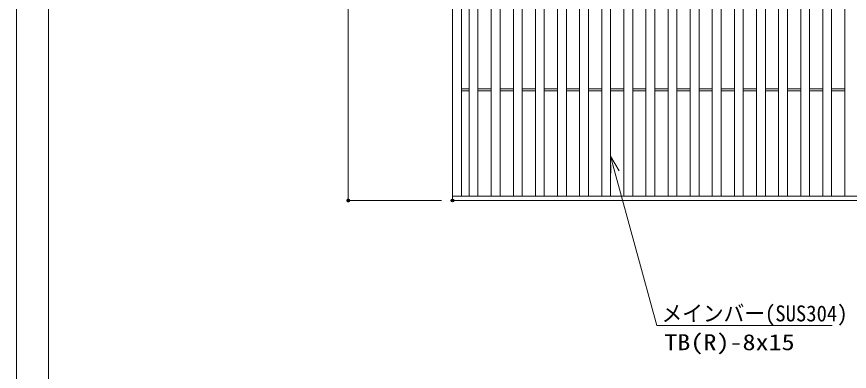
# Model space of a CAD drawing. Units: millimetres on the paper. Extents: x -216 to 216, y -153 to 153.
# Drawn here: x -215.3 to -64.7, y -9.4 to 54.8 of the extents above; entities that cross this region are included whole.
import ezdxf
from ezdxf.enums import TextEntityAlignment as Align

# ---------------------------------------------------------------- set-up
doc = ezdxf.new("R2010")
doc.units = ezdxf.units.MM
doc.header["$PDMODE"] = 32
doc.header["$PDSIZE"] = 0.5
for name, color, linetype, lineweight in [('0-0_A1FRAME', 1, 'Continuous', 9), ('0-2_寸法', 4, 'Continuous', 9), ('0-3_0', 7, 'Continuous', 9), ('0-5_蓋', 3, 'Continuous', 9)]:
    doc.layers.add(name, color=color, linetype=linetype, lineweight=lineweight)
doc.layers.add('0-4_Defpoints', color=7, linetype='Continuous')
doc.styles.add('ＭＳ ゴシック', font='')
doc.styles.get('ＭＳ ゴシック').set_extended_font_data('MS Gothic')

# ---------------------------------------------------------------- blocks, each defined once
blk = doc.blocks.new('_Dot')
at = {"layer": '0-3_0'}
for p, q in [((-0.5, 0), (-1, 0)), ((0.489, 0.1), (-0.489, 0.1)), ((0.399, 0.3), (-0.399, 0.3)), ((0.458, -0.199), (-0.458, -0.199)), ((0.3, -0.399), (-0.3, -0.399))]:
    blk.add_line(p, q, dxfattribs=at)
for points in [[(0.5, 0), (0.496, 0.063), (0.484, 0.124), (0.465, 0.184), (0.438, 0.241), (0.405, 0.294), (0.364, 0.342), (0.319, 0.385), (0.268, 0.422), (0.213, 0.452), (0.155, 0.476), (0.094, 0.491), (0.031, 0.499), (-0.031, 0.499), (-0.094, 0.491), (-0.155, 0.476), (-0.213, 0.452), (-0.268, 0.422), (-0.319, 0.385), (-0.364, 0.342), (-0.405, 0.294), (-0.438, 0.241), (-0.465, 0.184), (-0.484, 0.124), (-0.496, 0.063), (-0.5, 0), (0, 0)], [(-0.5, 0), (-0.496, -0.063), (-0.484, -0.124), (-0.465, -0.184), (-0.438, -0.241), (-0.405, -0.294), (-0.364, -0.342), (-0.319, -0.385), (-0.268, -0.422), (-0.213, -0.452), (-0.155, -0.476), (-0.094, -0.491), (-0.031, -0.499), (0.031, -0.499), (0.094, -0.491), (0.155, -0.476), (0.213, -0.452), (0.268, -0.422), (0.319, -0.385), (0.364, -0.342), (0.405, -0.294), (0.438, -0.241), (0.465, -0.184), (0.484, -0.124), (0.496, -0.063), (0.5, 0), (0, 0)]]:
    blk.add_lwpolyline(points, close=True, dxfattribs=at)
blk = doc.blocks.new('MLeader3')
at = {"layer": '0-2_寸法'}
for p, q in [((-107.852, 29.559), (-107.062, 26.665)), ((-99.135, -1.058), (-67.756, -1.058))]:
    blk.add_line(p, q, dxfattribs=at)
for points in [[(-107.837, 26.453), (-107.852, 29.559), (-106.286, 26.876)], [(-107.062, 26.665), (-99.495, -1.058), (-99.135, -1.058)]]:
    blk.add_lwpolyline(points, dxfattribs=at)
at = {"layer": '0-2_寸法', "style": 'ＭＳ ゴシック'}
for s, width, p in [('メインバー(SUS304)', 0.95, (-98.636, -1.213)), ('TB(R)-8x15', 1.2, (-98.135, -6.413))]:
    blk.add_text(s, height=2.889, dxfattribs=dict(at, width=width)).set_placement(p, align=Align.BOTTOM_LEFT)

msp = doc.modelspace()

# ---------------------------------------------------------------- linework, layer by layer
at = {"layer": '0-0_A1FRAME'}
msp.add_line((-209.584, 150.487), (-209.584, -150.495), dxfattribs=at)
msp.add_lwpolyline([(-215.332, 152.642), (-215.332, -152.65), (215.329, -152.65), (215.329, 152.642)], close=True, dxfattribs=at)
at = {"layer": '0-2_寸法'}
for p, q in [((-155.34, 22.016), (-155.34, 101.016)), ((-138.452, 21.516), (-155.34, 21.516))]:
    msp.add_line(p, q, dxfattribs=at)
at = {"layer": '0-4_Defpoints'}
msp.add_point((-136.452, 21.516), dxfattribs=at)
at = {"layer": '0-5_蓋'}
for p, q in [((-136.452, 21.516), (-136.452, 101.516)), ((-134.852, 22.316), (-134.852, 100.716)), ((-133.452, 22.316), (-133.452, 100.716)), ((-131.852, 22.316), (-131.852, 100.716)), ((-129.452, 22.316), (-129.452, 100.716)), ((-127.852, 22.316), (-127.852, 100.716)), ((-125.452, 22.316), (-125.452, 100.716)), ((-123.852, 22.316), (-123.852, 100.716)), ((-121.452, 22.316), (-121.452, 100.716)), ((-119.852, 22.316), (-119.852, 100.716)), ((-117.452, 22.316), (-117.452, 100.716)), ((-115.852, 22.316), (-115.852, 100.716)), ((-113.452, 22.316), (-113.452, 100.716)), ((-111.852, 22.316), (-111.852, 100.716)), ((-109.452, 22.316), (-109.452, 100.716)), ((-107.852, 22.316), (-107.852, 100.716)), ((-105.452, 22.316), (-105.452, 100.716)), ((-103.852, 22.316), (-103.852, 100.716)), ((-101.452, 22.316), (-101.452, 100.716)), ((-99.852, 22.316), (-99.852, 100.716)), ((-97.452, 22.316), (-97.452, 100.716)), ((-95.852, 22.316), (-95.852, 100.716)), ((-93.452, 22.316), (-93.452, 100.716)), ((-91.852, 22.316), (-91.852, 100.716)), ((-89.452, 22.316), (-89.452, 100.716)), ((-87.852, 22.316), (-87.852, 100.716)), ((-85.452, 22.316), (-85.452, 100.716)), ((-83.852, 22.316), (-83.852, 100.716)), ((-81.452, 22.316), (-81.452, 100.716)), ((-79.852, 22.316), (-79.852, 100.716)), ((-77.452, 22.316), (-77.452, 100.716)), ((-75.852, 22.316), (-75.852, 100.716)), ((-73.452, 22.316), (-73.452, 100.716)), ((-71.852, 22.316), (-71.852, 100.716)), ((-69.452, 22.316), (-69.452, 100.716)), ((-67.852, 22.316), (-67.852, 100.716)), ((-65.452, 22.316), (-65.452, 100.716)), ((-134.852, 41.716), (-133.452, 41.716)), ((-134.852, 41.316), (-133.452, 41.316)), ((-131.852, 41.716), (-129.452, 41.716)), ((-131.852, 41.316), (-129.452, 41.316)), ((-127.852, 41.716), (-125.452, 41.716)), ((-127.852, 41.316), (-125.452, 41.316)), ((-123.852, 41.716), (-121.452, 41.716)), ((-123.852, 41.316), (-121.452, 41.316)), ((-119.852, 41.716), (-117.452, 41.716)), ((-119.852, 41.316), (-117.452, 41.316)), ((-115.852, 41.716), (-113.452, 41.716)), ((-115.852, 41.316), (-113.452, 41.316)), ((-111.852, 41.716), (-109.452, 41.716)), ((-111.852, 41.316), (-109.452, 41.316)), ((-107.852, 41.716), (-105.452, 41.716)), ((-107.852, 41.316), (-105.452, 41.316)), ((-103.852, 41.716), (-101.452, 41.716)), ((-103.852, 41.316), (-101.452, 41.316)), ((-99.852, 41.716), (-97.452, 41.716)), ((-99.852, 41.316), (-97.452, 41.316)), ((-95.852, 41.716), (-93.452, 41.716)), ((-95.852, 41.316), (-93.452, 41.316)), ((-91.852, 41.716), (-89.452, 41.716)), ((-91.852, 41.316), (-89.452, 41.316)), ((-87.852, 41.716), (-85.452, 41.716)), ((-87.852, 41.316), (-85.452, 41.316)), ((-83.852, 41.716), (-81.452, 41.716)), ((-83.852, 41.316), (-81.452, 41.316)), ((-79.852, 41.716), (-77.452, 41.716)), ((-79.852, 41.316), (-77.452, 41.316)), ((-75.852, 41.716), (-73.452, 41.716)), ((-75.852, 41.316), (-73.452, 41.316)), ((-71.852, 41.716), (-69.452, 41.716)), ((-71.852, 41.316), (-69.452, 41.316)), ((-67.852, 41.716), (-65.452, 41.716)), ((-67.852, 41.316), (-65.452, 41.316)), ((-136.452, 22.316), (63.148, 22.316)), ((-136.452, 21.516), (63.148, 21.516))]:
    msp.add_line(p, q, dxfattribs=at)

# ---------------------------------------------------------------- block references
at = {"layer": '0-2_寸法'}
msp.add_blockref('MLeader3', (0, 0), dxfattribs=at)
at = {"layer": '0-2_寸法', "xscale": 0.5, "yscale": 0.5, "rotation": 270}
msp.add_blockref('_Dot', (-155.34, 21.516), dxfattribs=at)

doc.saveas('drawing.dxf')
